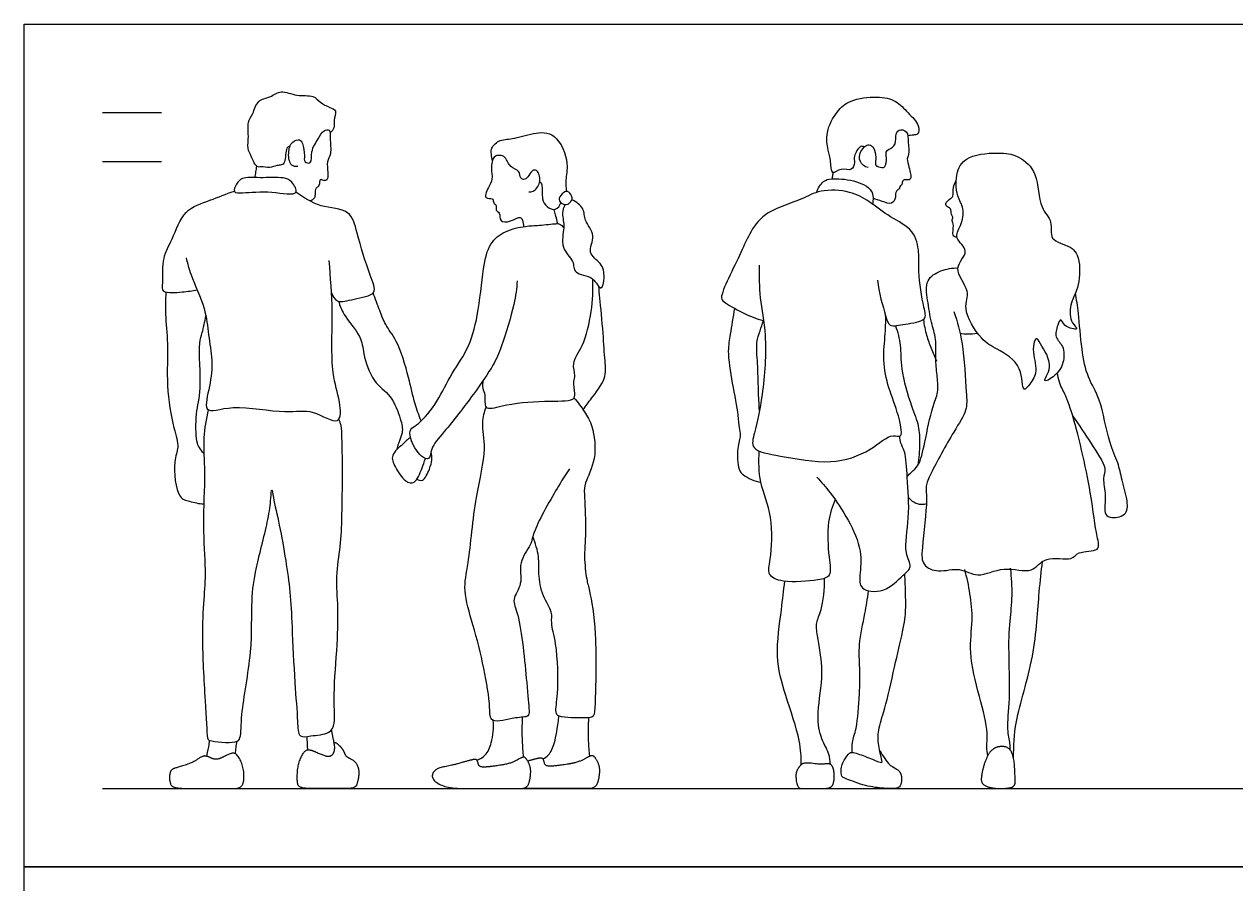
# Model space of a CAD drawing. Header units: millimetres. Extents: x 42.4 to 67, y 0.8 to 10.7.
# Drawn here: x 42.388 to 45.527, y 8.106 to 10.335 of the extents above; entities that cross this region are included whole.
import ezdxf

# ---------------------------------------------------------------- set-up
doc = ezdxf.new("R2010")
doc.units = ezdxf.units.MM
for name, color, linetype, true_color in [('AG-DIAGRAM', 7, 'Continuous', 0xfecc66), ('AG-GUIDE', 7, 'Continuous', 0xcccccc), ('AG-PEOPLE', 7, 'Continuous', 0x66ccff), ('X-VPRT', 6, 'Continuous', 0xff00ff)]:
    doc.layers.add(name, color=color, linetype=linetype, true_color=true_color)

msp = doc.modelspace()

# ---------------------------------------------------------------- linework, layer by layer
at = {"layer": 'AG-DIAGRAM'}
msp.add_lwpolyline([(42.5907, 8.3533), (48.6867, 8.3533)], dxfattribs=at)
at = {"layer": 'AG-GUIDE'}
for p, q in [((42.5907, 10.1059), (42.7431, 10.1059)), ((42.5907, 9.9789), (42.7431, 9.9789))]:
    msp.add_line(p, q, dxfattribs=at)
at = {"layer": 'AG-PEOPLE'}
for points, degree, knots in [([(43.0763, 10.0186), (43.0733, 10.0172), (43.0636, 10.0162), (43.066, 9.9756), (43.054, 9.9687), (43.0419, 9.9689), (43.0234, 9.961), (43.0024, 9.9665), (42.9888, 9.9612), (42.9766, 9.9922), (42.9647, 10.0123), (42.9702, 10.0446), (42.9648, 10.081), (42.9814, 10.1013), (42.9906, 10.1399), (43.0258, 10.1436), (43.0532, 10.1665), (43.0932, 10.1456), (43.1375, 10.1529), (43.154, 10.1303), (43.1782, 10.1191), (43.1995, 10.1115), (43.188, 10.085), (43.1933, 10.0655), (43.1842, 10.0566), (43.1799, 10.0534)], 3, [0, 0, 0, 0, 0.18112, 0.525303, 0.718993, 0.912627, 1.167433, 1.43158, 1.620853, 1.928177, 2.211567, 2.533287, 2.872392, 3.162245, 3.501554, 3.82341, 4.146176, 4.51555, 4.885078, 5.169913, 5.469034, 5.709738, 5.990097, 6.242945, 6.472731, 6.472731, 6.472731, 6.472731]), ([(44.5647, 10.0166), (44.5616, 10.0174), (44.5533, 10.0219), (44.535, 9.9912), (44.5409, 9.9772), (44.5333, 9.9512), (44.5044, 9.9651), (44.4777, 9.9389), (44.4782, 9.9836), (44.4698, 10.0074), (44.4631, 10.056), (44.4926, 10.11), (44.5277, 10.14), (44.597, 10.1488), (44.6478, 10.1391), (44.6765, 10.1047), (44.7088, 10.0755), (44.7055, 10.0471), (44.6912, 10.048), (44.6822, 10.0457), (44.6774, 10.0453)], 3, [0, 0, 0, 0, 0.182406, 0.503271, 0.741676, 0.997504, 1.298246, 1.580374, 1.901967, 2.218251, 2.616102, 3.0678, 3.461898, 3.944139, 4.358194, 4.746955, 5.131423, 5.400576, 5.597344, 5.820545, 5.820545, 5.820545, 5.820545]), ([(43.0965, 9.9657), (43.091, 9.9656), (43.0763, 9.9656), (43.0701, 10.001), (43.0788, 10.0312), (43.1026, 10.0373), (43.1097, 10.0251), (43.1155, 9.9942), (43.111, 9.9767), (43.1349, 9.971), (43.1287, 10.0072), (43.1493, 10.0359), (43.1614, 10.0603), (43.1815, 10.063), (43.1789, 10.0375), (43.1847, 9.9986), (43.1705, 9.9788), (43.1751, 9.9517), (43.1749, 9.928), (43.1601, 9.9294), (43.1525, 9.9349), (43.1537, 9.914), (43.142, 9.9109), (43.1407, 9.8949), (43.1418, 9.8837), (43.1322, 9.8775), (43.1275, 9.8763)], 3, [0, 0, 0, 0, 0.232202, 0.55391, 0.871148, 1.119003, 1.314479, 1.638383, 1.865158, 2.07342, 2.37673, 2.726443, 3.020978, 3.223618, 3.483917, 3.845814, 4.118095, 4.419337, 4.672442, 4.865057, 5.000307, 5.224745, 5.408813, 5.625565, 5.81399, 6.032416, 6.032416, 6.032416, 6.032416]), ([(43.6006, 9.9804), (43.5993, 9.986), (43.5986, 9.9977), (43.5956, 10.0113), (43.6171, 10.0367), (43.6537, 10.0356), (43.7064, 10.0541), (43.7683, 10.0563), (43.801, 9.9732), (43.7886, 9.932), (43.7919, 9.9108), (43.7931, 9.9011)], 3, [0, 0, 0, 0, 0.237655, 0.444548, 0.74751, 1.08903, 1.51933, 1.939802, 2.44522, 2.820538, 3.131766, 3.131766, 3.131766, 3.131766]), ([(44.5744, 9.9631), (44.5698, 9.964), (44.5599, 9.9671), (44.5453, 9.9923), (44.5664, 10.022), (44.5812, 10.0233), (44.5932, 10.0082), (44.5955, 9.9847), (44.5903, 9.9669), (44.6102, 9.9623), (44.62, 9.9637), (44.6231, 9.988), (44.6181, 10.0099), (44.6472, 10.0156), (44.6446, 10.044), (44.6515, 10.0643), (44.6793, 10.0578), (44.6768, 10.0288), (44.6821, 9.9968), (44.6734, 9.9857), (44.6808, 9.9641), (44.6843, 9.9472), (44.6862, 9.936), (44.6815, 9.9295), (44.6665, 9.9336), (44.6623, 9.9247), (44.6629, 9.9167), (44.6547, 9.9139), (44.6572, 9.9074), (44.6441, 9.9024), (44.647, 9.8861), (44.6365, 9.8647), (44.61, 9.8763), (44.5949, 9.8803), (44.5873, 9.8838)], 3, [0, 0, 0, 0, 0.221086, 0.513884, 0.847105, 1.049318, 1.291525, 1.580055, 1.807942, 2.045917, 2.213189, 2.491168, 2.749982, 3.022805, 3.319796, 3.567245, 3.825639, 4.129741, 4.461088, 4.666581, 4.937102, 5.188935, 5.379102, 5.523947, 5.738394, 5.903593, 6.063008, 6.213949, 6.340799, 6.531602, 6.762121, 7.01515, 7.304205, 7.599179, 7.599179, 7.599179, 7.599179]), ([(43.6949, 9.8998), (43.6988, 9.8998), (43.7079, 9.8998), (43.728, 9.9232), (43.7205, 9.9543), (43.7052, 9.9591), (43.6952, 9.9418), (43.6857, 9.9305), (43.6714, 9.9341), (43.6727, 9.9574), (43.645, 9.9612), (43.6363, 9.9911), (43.62, 9.9953), (43.6017, 9.9932), (43.5961, 9.9601), (43.6029, 9.9333), (43.5904, 9.9114), (43.5829, 9.8958), (43.5811, 9.882), (43.6015, 9.8833), (43.6029, 9.8788), (43.604, 9.8681), (43.6127, 9.8683), (43.6072, 9.8499), (43.6222, 9.8475), (43.6176, 9.8197), (43.6486, 9.822), (43.6736, 9.8385), (43.6788, 9.8258), (43.6816, 9.8153), (43.6809, 9.8097)], 3, [0, 0, 0, 0, 0.197705, 0.4987, 0.805845, 0.996015, 1.240547, 1.456372, 1.640045, 1.884178, 2.159936, 2.462002, 2.683898, 2.904589, 3.216764, 3.521241, 3.800412, 4.043764, 4.221345, 4.452365, 4.567659, 4.742918, 4.876701, 5.091329, 5.277834, 5.532929, 5.816797, 6.113959, 6.287605, 6.522421, 6.522421, 6.522421, 6.522421]), ([(44.9655, 9.9894), (44.9513, 9.9969), (44.92, 10.003), (44.8327, 9.9976), (44.7997, 9.9539), (44.8022, 9.8882), (44.8253, 9.8583), (44.8164, 9.8119), (44.7939, 9.7795), (44.8438, 9.7463), (44.7875, 9.7019), (44.8441, 9.6422), (44.8155, 9.5979), (44.866, 9.5147), (44.9073, 9.4934), (44.9777, 9.4537), (44.9717, 9.3745), (44.996, 9.4044), (45.0161, 9.4357), (44.9971, 9.4867), (45.0091, 9.5284), (45.0222, 9.5023), (45.0587, 9.4496), (45.0205, 9.4013), (45.0601, 9.4212), (45.0831, 9.4548), (45.0832, 9.5013), (45.0562, 9.5218), (45.0641, 9.5525), (45.0747, 9.5755), (45.0804, 9.549), (45.1254, 9.5399), (45.0973, 9.5613), (45.0958, 9.61), (45.1212, 9.6493), (45.1256, 9.7202), (45.1046, 9.7618), (45.0398, 9.7715), (45.0558, 9.8259), (45.015, 9.8577), (45.0178, 9.949), (44.9814, 9.981), (44.9655, 9.9894)], 3, [0, 0, 0, 0, 0.406873, 0.938801, 1.351277, 1.808932, 2.162772, 2.553084, 2.890195, 3.262187, 3.670071, 4.138851, 4.532214, 5.076731, 5.493756, 6.007132, 6.437998, 6.699365, 7.059639, 7.496768, 7.814081, 8.057832, 8.530502, 8.886159, 9.172922, 9.563197, 9.943595, 10.261293, 10.586081, 10.820279, 11.071255, 11.394423, 11.64466, 12.044566, 12.45108, 12.934358, 13.319975, 13.740844, 14.117745, 14.515087, 15.058139, 15.515345, 15.515345, 15.515345, 15.515345]), ([(42.9848, 9.937), (42.9861, 9.9419), (42.9883, 9.9518), (42.9895, 9.9614), (42.99, 9.9662)], 3, [0, 0, 0, 0, 0.2231238, 0.441268, 0.441268, 0.441268, 0.441268]), ([(43.0917, 9.899), (43.0863, 9.8904), (43.0234, 9.9039), (42.9595, 9.8972), (42.9262, 9.8967), (42.9377, 9.9222), (42.9524, 9.9393), (42.9991, 9.9353), (43.059, 9.9389), (43.0805, 9.9292), (43.0952, 9.9048), (43.0917, 9.899)], 3, [0, 0, 0, 0, 0.452045, 0.949703, 1.217903, 1.47296, 1.735436, 2.121734, 2.565746, 2.849708, 3.154092, 3.154092, 3.154092, 3.154092]), ([(43.7232, 9.9271), (43.7253, 9.9244), (43.7316, 9.9194), (43.7276, 9.8799), (43.74, 9.8615), (43.7654, 9.8488), (43.7756, 9.865), (43.7783, 9.8719)], 3, [0, 0, 0, 0, 0.182697, 0.529598, 0.80295, 1.075231, 1.345468, 1.345468, 1.345468, 1.345468]), ([(44.4414, 9.8987), (44.444, 9.9093), (44.4579, 9.9296), (44.4805, 9.9352), (44.5371, 9.9324), (44.59, 9.9074), (44.5877, 9.8792), (44.5858, 9.8682)], 3, [0, 0, 0, 0, 0.336892, 0.611689, 1.054337, 1.482384, 1.823078, 1.823078, 1.823078, 1.823078]), ([(44.4811, 9.9336), (44.482, 9.9369), (44.4834, 9.9438), (44.4838, 9.9479), (44.4839, 9.95)], 3, [0, 0, 0, 0, 0.1901668, 0.3361677, 0.3361677, 0.3361677, 0.3361677]), ([(44.8047, 9.7817), (44.8011, 9.7829), (44.7901, 9.7855), (44.7984, 9.8133), (44.7901, 9.824), (44.7959, 9.835), (44.7878, 9.841), (44.7911, 9.8589), (44.7754, 9.8606), (44.7751, 9.8734), (44.7877, 9.8827), (44.7959, 9.8881), (44.7934, 9.9124), (44.7994, 9.923), (44.8024, 9.9284)], 3, [0, 0, 0, 0, 0.199028, 0.490269, 0.699919, 0.882425, 1.051693, 1.276987, 1.477721, 1.658425, 1.885412, 2.06116, 2.336719, 2.590195, 2.590195, 2.590195, 2.590195]), ([(42.8358, 9.6455), (42.823, 9.6425), (42.8002, 9.6399), (42.742, 9.6347), (42.7485, 9.6671), (42.7439, 9.7315), (42.7733, 9.7759), (42.7986, 9.8563), (42.87, 9.877), (42.9105, 9.8951), (42.932, 9.9017)], 3, [0, 0, 0, 0, 0.360584, 0.753049, 1.027469, 1.482476, 1.906664, 2.410981, 2.887281, 3.357834, 3.357834, 3.357834, 3.357834]), ([(43.1838, 9.6381), (43.1871, 9.63), (43.1981, 9.6088), (43.241, 9.6239), (43.307, 9.6318), (43.2801, 9.6886), (43.25, 9.7904), (43.2348, 9.8566), (43.1521, 9.8577), (43.1119, 9.885), (43.0917, 9.899)], 3, [0, 0, 0, 0, 0.293504, 0.668081, 1.085333, 1.473162, 2.083563, 2.522906, 3.004065, 3.496534, 3.496534, 3.496534, 3.496534]), ([(43.7744, 9.8767), (43.7722, 9.8812), (43.7761, 9.8915), (43.7954, 9.9068), (43.8072, 9.8896), (43.8084, 9.8783), (43.793, 9.8613), (43.777, 9.8713), (43.7744, 9.8767)], 3, [0, 0, 0, 0, 0.217391, 0.473561, 0.701482, 0.89236, 1.138048, 1.395591, 1.395591, 1.395591, 1.395591]), ([(44.5991, 9.6711), (44.6004, 9.6398), (44.6198, 9.5826), (44.6277, 9.5478), (44.6705, 9.5583), (44.7291, 9.5644), (44.717, 9.6038), (44.7023, 9.6944), (44.7083, 9.7413), (44.6943, 9.8037), (44.6308, 9.833), (44.5774, 9.8763), (44.5284, 9.9031), (44.4488, 9.9074), (44.4018, 9.878), (44.311, 9.8523), (44.2686, 9.7992), (44.2455, 9.7421), (44.2136, 9.6803), (44.1901, 9.6251), (44.2013, 9.614), (44.251, 9.5835), (44.2847, 9.5713), (44.3034, 9.5658)], 3, [0, 0, 0, 0, 0.569514, 0.876301, 1.242827, 1.659516, 1.983117, 2.547879, 2.965031, 3.403479, 3.88429, 4.370455, 4.810242, 5.313525, 5.75527, 6.314963, 6.789204, 7.245509, 7.752864, 8.182571, 8.384413, 8.821676, 9.27066, 9.27066, 9.27066, 9.27066]), ([(43.7887, 9.867), (43.7852, 9.86), (43.7808, 9.8446), (43.7849, 9.8254), (43.7873, 9.8063), (43.7754, 9.7529), (43.8141, 9.7234), (43.8093, 9.6847), (43.8638, 9.6844), (43.8831, 9.6361), (43.8931, 9.6815), (43.8851, 9.7162), (43.8433, 9.7409), (43.8721, 9.7879), (43.8369, 9.8245), (43.8406, 9.8576), (43.8178, 9.8743), (43.8066, 9.8792)], 3, [0, 0, 0, 0, 0.277498, 0.523235, 0.77627, 1.180593, 1.56019, 1.866348, 2.255453, 2.581332, 2.883577, 3.236814, 3.592643, 3.966728, 4.347755, 4.663389, 5.010586, 5.010586, 5.010586, 5.010586]), ([(43.7599, 9.8545), (43.7611, 9.8498), (43.7636, 9.8404), (43.7676, 9.8252), (43.7696, 9.8177)], 3, [0, 0, 0, 0, 0.218846, 0.4963194, 0.4963194, 0.4963194, 0.4963194]), ([(43.6652, 9.6694), (43.6632, 9.6488), (43.6592, 9.6093), (43.6248, 9.4989), (43.6038, 9.4496), (43.5518, 9.3742), (43.4793, 9.28), (43.4402, 9.2387), (43.4403, 9.2033), (43.4117, 9.2134), (43.3856, 9.2587), (43.3869, 9.2866), (43.4071, 9.2947), (43.4574, 9.3493), (43.4883, 9.421), (43.5389, 9.4902), (43.565, 9.5792), (43.5756, 9.6986), (43.5908, 9.7666), (43.6325, 9.8001), (43.6867, 9.812), (43.7202, 9.8126), (43.7645, 9.8177), (43.7746, 9.818), (43.7831, 9.8108), (43.7855, 9.8066)], 3, [0, 0, 0, 0, 0.451845, 1.057022, 1.482889, 2.026376, 2.661562, 3.091035, 3.375579, 3.63143, 4.050424, 4.327854, 4.572567, 5.054635, 5.572832, 6.094081, 6.648331, 7.27917, 7.747619, 8.150191, 8.56777, 8.915026, 9.287671, 9.4686, 9.687494, 9.687494, 9.687494, 9.687494]), ([(42.807, 9.729), (42.8108, 9.7141), (42.8173, 9.6842), (42.8591, 9.5976), (42.8636, 9.5306), (42.8771, 9.4624), (42.8701, 9.4006), (42.8473, 9.3165), (42.9227, 9.3529), (43.0681, 9.3221), (43.132, 9.341), (43.2105, 9.2852), (43.2065, 9.3642), (43.1802, 9.4308), (43.1891, 9.5924), (43.1812, 9.6776), (43.1778, 9.7224)], 3, [0, 0, 0, 0, 0.389111, 0.941915, 1.419456, 1.886494, 2.357131, 2.798906, 3.317813, 3.91592, 4.387518, 4.85299, 5.249601, 5.756534, 6.473007, 7.137737, 7.137737, 7.137737, 7.137737]), ([(44.2923, 9.7101), (44.2918, 9.6818), (44.2915, 9.6229), (44.3138, 9.5275), (44.3033, 9.3767), (44.2819, 9.2812), (44.267, 9.2283), (44.3545, 9.2147), (44.4772, 9.19), (44.5783, 9.224), (44.6334, 9.2765), (44.6681, 9.2572), (44.65, 9.337), (44.6233, 9.3982), (44.6115, 9.473), (44.6198, 9.5319), (44.62, 9.5664), (44.6198, 9.5792)], 3, [0, 0, 0, 0, 0.540479, 1.122541, 1.848187, 2.438368, 2.801536, 3.298962, 3.971317, 4.578361, 5.065207, 5.323315, 5.781883, 6.29483, 6.795605, 7.278195, 7.564932, 7.564932, 7.564932, 7.564932]), ([(44.6757, 9.1623), (44.6794, 9.1661), (44.6866, 9.1745), (44.7086, 9.1912), (44.7217, 9.2524), (44.7394, 9.3403), (44.7572, 9.379), (44.7535, 9.4214), (44.7486, 9.4635), (44.7522, 9.5189), (44.7368, 9.5618), (44.7288, 9.6181), (44.7207, 9.6727), (44.7632, 9.6977), (44.7924, 9.7034), (44.8073, 9.7026)], 3, [0, 0, 0, 0, 0.233344, 0.523862, 0.986295, 1.548695, 1.928943, 2.297845, 2.684958, 3.116476, 3.512369, 3.959609, 4.373729, 4.754976, 5.148145, 5.148145, 5.148145, 5.148145]), ([(43.5771, 9.4115), (43.5756, 9.4048), (43.5738, 9.3897), (43.5839, 9.3743), (43.5769, 9.3309), (43.6331, 9.3496), (43.7298, 9.36), (43.8121, 9.3557), (43.8154, 9.3774), (43.8097, 9.4094), (43.8173, 9.4237), (43.8046, 9.4588), (43.8391, 9.5016), (43.8594, 9.591), (43.8622, 9.6457), (43.8608, 9.6736)], 3, [0, 0, 0, 0, 0.26022, 0.510407, 0.826816, 1.195172, 1.798015, 2.287156, 2.510568, 2.832174, 3.058504, 3.377448, 3.789105, 4.33526, 4.860379, 4.860379, 4.860379, 4.860379]), ([(42.7544, 9.6397), (42.7535, 9.6207), (42.7518, 9.5815), (42.7618, 9.5033), (42.7544, 9.3994), (42.7726, 9.2914), (42.791, 9.2369), (42.7711, 9.2022), (42.7827, 9.104), (42.8162, 9.0987), (42.8403, 9.0912), (42.8527, 9.0909)], 3, [0, 0, 0, 0, 0.43301, 0.935987, 1.529448, 2.133304, 2.54443, 2.905165, 3.44451, 3.749558, 4.098651, 4.098651, 4.098651, 4.098651]), ([(43.8358, 9.3351), (43.8434, 9.3449), (43.8568, 9.3649), (43.8977, 9.415), (43.8918, 9.4637), (43.8883, 9.5318), (43.8793, 9.6242), (43.8774, 9.645), (43.8765, 9.6552)], 3, [0, 0, 0, 0, 0.349883, 0.795096, 1.183425, 1.668001, 2.215813, 2.533954, 2.533954, 2.533954, 2.533954]), ([(43.2021, 9.6164), (43.206, 9.6048), (43.2122, 9.5812), (43.2631, 9.5256), (43.2651, 9.4807), (43.2892, 9.4053), (43.3402, 9.3746), (43.363, 9.3121), (43.3715, 9.2753), (43.3555, 9.2469), (43.3531, 9.2324), (43.353, 9.232)], 3, [0, 0, 0, 0, 0.347421, 0.826734, 1.217593, 1.709263, 2.148566, 2.603016, 2.95096, 3.33004, 3.341887, 3.341887, 3.341887, 3.341887]), ([(43.4159, 9.3061), (43.4105, 9.3204), (43.3964, 9.3586), (43.3851, 9.4178), (43.3564, 9.5139), (43.3225, 9.5538), (43.3092, 9.5926), (43.297, 9.6228), (43.2916, 9.6382)], 3, [5.23399, 5.23399, 5.23399, 5.23399, 5.551281, 6.033915, 6.603007, 7.013424, 7.372961, 7.773987, 7.773987, 7.773987, 7.773987]), ([(45.1048, 9.3186), (45.1216, 9.2957), (45.1485, 9.2512), (45.1952, 9.1853), (45.1804, 9.1569), (45.1929, 9.1132), (45.1841, 9.0689), (45.2001, 9.0523), (45.2463, 9.0589), (45.2478, 9.1001), (45.2317, 9.1528), (45.223, 9.1995), (45.1958, 9.252), (45.1789, 9.3632), (45.1416, 9.418), (45.127, 9.492), (45.1203, 9.585), (45.1145, 9.6202), (45.1118, 9.6378)], 3, [0, 0, 0, 0, 0.541043, 1.043686, 1.347885, 1.739347, 2.125093, 2.375044, 2.734657, 3.077915, 3.518121, 3.917462, 4.36874, 4.985964, 5.462625, 5.968411, 6.533845, 6.962657, 6.962657, 6.962657, 6.962657]), ([(42.8531, 9.222), (42.8485, 9.2264), (42.8406, 9.2377), (42.8323, 9.2544), (42.8313, 9.33), (42.8489, 9.3856), (42.8376, 9.5087), (42.8496, 9.5331), (42.8553, 9.5639), (42.8583, 9.5782)], 3, [0, 0, 0, 0, 0.249732, 0.495693, 0.972344, 1.446048, 2.063348, 2.369749, 2.749235, 2.749235, 2.749235, 2.749235]), ([(44.2284, 9.5979), (44.224, 9.5758), (44.2176, 9.5302), (44.2087, 9.4865), (44.2215, 9.4045), (44.2386, 9.3238), (44.2383, 9.2896), (44.2463, 9.2675), (44.233, 9.2361), (44.2371, 9.1797), (44.2503, 9.1654), (44.2803, 9.1487), (44.2964, 9.1472)], 3, [0, 0, 0, 0, 0.483016, 0.874855, 1.409494, 1.948757, 2.28352, 2.549295, 2.892017, 3.321522, 3.580299, 3.988571, 3.988571, 3.988571, 3.988571]), ([(44.7967, 9.5897), (44.8055, 9.5624), (44.8215, 9.5105), (44.8283, 9.3823), (44.8323, 9.3326), (44.7945, 9.2781), (44.7376, 9.1732), (44.7223, 9.1369), (44.7291, 9.1012), (44.7141, 8.9792), (44.712, 8.9313), (44.7584, 8.911), (44.8118, 8.9297), (44.859, 8.8952), (44.9252, 8.9336), (45.0011, 8.9062), (45.0303, 8.9602), (45.1045, 8.9407), (45.1162, 8.9703), (45.1792, 8.9656), (45.1639, 9.0143), (45.1538, 9.1216), (45.107, 9.3257), (45.0803, 9.3838), (45.0693, 9.4061), (45.0659, 9.423), (45.0651, 9.4313)], 3, [0, 0, 0, 0, 0.544065, 1.201494, 1.603971, 2.076716, 2.723049, 3.076453, 3.423175, 4.076983, 4.467992, 4.841596, 5.271286, 5.685894, 6.176716, 6.666468, 7.074954, 7.540574, 7.838372, 8.240798, 8.574049, 9.20417, 10.0638, 10.522055, 10.801176, 11.093921, 11.093921, 11.093921, 11.093921]), ([(44.2927, 9.3331), (44.2918, 9.3508), (44.2897, 9.3863), (44.2888, 9.4539), (44.2831, 9.5087), (44.2946, 9.5392), (44.3002, 9.5572), (44.3034, 9.5658)], 3, [0, 0, 0, 0, 0.428154, 0.914328, 1.347819, 1.676194, 1.984222, 1.984222, 1.984222, 1.984222]), ([(44.6453, 9.5531), (44.6507, 9.5365), (44.6608, 9.501), (44.6567, 9.4411), (44.6856, 9.3454), (44.7067, 9.2948), (44.7086, 9.2462), (44.7064, 9.2097), (44.7034, 9.1916)], 3, [0, 0, 0, 0, 0.424322, 0.882264, 1.466664, 1.903545, 2.304062, 2.739231, 2.739231, 2.739231, 2.739231]), ([(44.7177, 9.5691), (44.7193, 9.5553), (44.7247, 9.5278), (44.7377, 9.4952), (44.7465, 9.4722), (44.7512, 9.4609)], 3, [0, 0, 0, 0, 0.378876, 0.727426, 1.082485, 1.082485, 1.082485, 1.082485]), ([(44.8126, 9.5339), (44.819, 9.5326), (44.8321, 9.5309), (44.8493, 9.5321), (44.8578, 9.5336)], 3, [0, 0, 0, 0, 0.2604014, 0.5578316, 0.5578316, 0.5578316, 0.5578316]), ([(43.8119, 9.3657), (43.8221, 9.3547), (43.8404, 9.3293), (43.8626, 9.2923), (43.873, 9.2083), (43.8393, 9.146), (43.8381, 9.116), (43.845, 9.0262), (43.8371, 8.9593), (43.844, 8.8956), (43.854, 8.8633), (43.8729, 8.7543), (43.8669, 8.5806), (43.8653, 8.536), (43.8424, 8.5372), (43.7729, 8.5356), (43.7626, 8.5523), (43.773, 8.6021), (43.7691, 8.7284), (43.7511, 8.7807), (43.7581, 8.8123), (43.7278, 8.8529), (43.7196, 8.9102), (43.723, 8.9539), (43.7124, 8.9893), (43.7054, 9.0057)], 3, [0, 0, 0, 0, 0.384668, 0.76085, 1.281719, 1.750275, 2.063247, 2.596637, 3.088225, 3.517786, 3.835363, 4.426773, 5.157884, 5.479945, 5.782549, 6.245771, 6.452856, 6.839317, 7.451274, 7.865595, 8.158543, 8.533962, 8.965459, 9.347725, 9.76674, 9.76674, 9.76674, 9.76674]), ([(42.8646, 9.3349), (42.8588, 9.3111), (42.8489, 9.2608), (42.858, 9.1705), (42.8481, 9.0371), (42.8588, 8.9212), (42.8525, 8.8422), (42.8466, 8.741), (42.8559, 8.5912), (42.8611, 8.4854), (42.866, 8.4754), (42.9366, 8.4694), (42.9502, 8.4855), (42.9482, 8.5531), (42.9804, 8.7069), (42.9747, 8.8396), (42.9867, 8.9231), (43.0209, 9.0497), (43.0262, 9.0986), (43.0288, 9.1378), (43.0335, 9.1005), (43.05, 9.0347), (43.0654, 8.9448), (43.0775, 8.8613), (43.0815, 8.7714), (43.0877, 8.6296), (43.0963, 8.5346), (43.0969, 8.4828), (43.1309, 8.4913), (43.1804, 8.4932), (43.1946, 8.525), (43.1876, 8.5873), (43.1983, 8.7115), (43.2025, 8.8198), (43.1938, 8.9023), (43.2085, 8.9831), (43.2111, 9.061), (43.2132, 9.1958), (43.2107, 9.2573), (43.2102, 9.294), (43.2053, 9.3054), (43.2029, 9.3107)], 3, [0, 0, 0, 0, 0.490887, 1.034725, 1.702599, 2.321078, 2.822532, 3.393471, 4.125174, 4.688088, 4.85591, 5.320128, 5.555523, 6.000326, 6.732561, 7.391448, 7.926494, 8.574452, 9.00114, 9.270604, 9.52798, 10.017644, 10.570216, 11.091424, 11.636811, 12.324567, 12.900193, 13.253663, 13.5499, 13.946134, 14.246973, 14.69232, 15.338589, 15.942196, 16.460061, 16.966477, 17.483429, 18.148539, 18.605932, 18.937024, 19.176128, 19.176128, 19.176128, 19.176128]), ([(43.8002, 9.1817), (43.7905, 9.1672), (43.7732, 9.141), (43.705, 9.0216), (43.7034, 8.9854), (43.6654, 8.9392), (43.6818, 8.8843), (43.6485, 8.8428), (43.6739, 8.8018), (43.689, 8.6305), (43.6965, 8.5594), (43.6954, 8.5372), (43.6597, 8.5395), (43.5927, 8.518), (43.5957, 8.5694), (43.5796, 8.6676), (43.5522, 8.7751), (43.5227, 8.8672), (43.5412, 8.9401), (43.5544, 9.1096), (43.588, 9.2283), (43.5707, 9.3011), (43.5803, 9.3293), (43.5847, 9.3422)], 3, [0, 0, 0, 0, 0.415208, 1.071901, 1.42768, 1.841136, 2.260181, 2.637551, 3.012451, 3.771373, 4.262567, 4.476511, 4.804084, 5.242362, 5.576516, 6.155653, 6.774349, 7.319698, 7.811486, 8.558918, 9.205257, 9.679853, 10.046371, 10.046371, 10.046371, 10.046371]), ([(43.3881, 9.2642), (43.3811, 9.2581), (43.3692, 9.2453), (43.3347, 9.2186), (43.3484, 9.1855), (43.3725, 9.1485), (43.4018, 9.1403), (43.4181, 9.1842), (43.4246, 9.1999), (43.4271, 9.2089)], 3, [0, 0, 0, 0, 0.302448, 0.654748, 0.975302, 1.358228, 1.624816, 1.988297, 2.293021, 2.293021, 2.293021, 2.293021]), ([(44.4411, 9.1608), (44.4535, 9.1476), (44.4778, 9.1199), (44.5241, 9.0514), (44.5601, 8.9704), (44.5527, 8.9088), (44.5509, 8.8664), (44.6191, 8.8581), (44.6626, 8.9055), (44.6911, 8.9276), (44.6646, 8.9662), (44.6839, 9.0597), (44.6755, 9.1555), (44.6724, 9.2252), (44.6584, 9.2473), (44.6566, 9.2606), (44.6559, 9.2667)], 3, [0, 0, 0, 0, 0.432778, 0.966333, 1.488993, 1.947371, 2.285915, 2.715869, 3.188564, 3.50431, 3.857959, 4.394195, 4.987025, 5.467661, 5.755648, 6.008473, 6.008473, 6.008473, 6.008473]), ([(43.4051, 9.1552), (43.4096, 9.1533), (43.4226, 9.1463), (43.4384, 9.1829), (43.4452, 9.204), (43.4436, 9.2196), (43.4418, 9.2265)], 3, [0, 0, 0, 0, 0.219051, 0.552496, 0.835634, 1.101766, 1.101766, 1.101766, 1.101766]), ([(44.489, 9.1023), (44.4812, 9.0837), (44.4674, 9.0454), (44.4708, 8.9564), (44.4815, 8.9019), (44.4414, 8.8927), (44.3562, 8.8845), (44.311, 8.9061), (44.3233, 8.9512), (44.3298, 9.0598), (44.2904, 9.1446), (44.2909, 9.2011), (44.292, 9.228)], 3, [0, 0, 0, 0, 0.456969, 1.016843, 1.416335, 1.748995, 2.302859, 2.674517, 3.039568, 3.649494, 4.219919, 4.747741, 4.747741, 4.747741, 4.747741]), ([(44.7254, 9.091), (44.7178, 9.0893), (44.7012, 9.0883), (44.6849, 9.1002), (44.679, 9.1074)], 3, [0, 0, 0, 0, 0.2831007, 0.5945297, 0.5945297, 0.5945297, 0.5945297]), ([(44.8843, 8.4381), (44.883, 8.4459), (44.88, 8.4629), (44.8872, 8.4999), (44.862, 8.5946), (44.8332, 8.7037), (44.847, 8.7879), (44.8395, 8.8577), (44.8306, 8.9002), (44.8247, 8.9209)], 3, [0, 0, 0, 0, 0.3076, 0.681198, 1.300813, 1.978793, 2.555214, 3.077884, 3.582939, 3.582939, 3.582939, 3.582939]), ([(44.9424, 8.4534), (44.9424, 8.4589), (44.9429, 8.4708), (44.9326, 8.5113), (44.9446, 8.5883), (44.9359, 8.741), (44.9457, 8.8185), (44.9482, 8.8544), (44.9466, 8.9015), (44.9436, 8.9246)], 3, [0, 0, 0, 0, 0.256513, 0.641519, 1.204105, 1.994647, 2.543415, 2.917174, 3.443573, 3.443573, 3.443573, 3.443573]), ([(44.951, 8.4324), (44.9519, 8.464), (44.9527, 8.5297), (45.0085, 8.6941), (45.0161, 8.8606), (45.0234, 8.9152), (45.0261, 8.9416)], 3, [0, 0, 0, 0, 0.571158, 1.34667, 2.104137, 2.62802, 2.62802, 2.62802, 2.62802]), ([(44.4011, 8.415), (44.4007, 8.4359), (44.4001, 8.4785), (44.3588, 8.5976), (44.3317, 8.6933), (44.3505, 8.8169), (44.3553, 8.8658), (44.3586, 8.8905)], 3, [0, 0, 0, 0, 0.465039, 1.113353, 1.713398, 2.355638, 2.862456, 2.862456, 2.862456, 2.862456]), ([(44.4771, 8.4157), (44.4762, 8.4252), (44.4745, 8.4453), (44.4475, 8.4894), (44.4409, 8.5539), (44.4616, 8.6521), (44.4432, 8.7469), (44.4382, 8.7832), (44.456, 8.8175), (44.462, 8.8709), (44.4613, 8.8981)], 3, [0, 0, 0, 0, 0.314145, 0.724148, 1.191547, 1.787435, 2.361372, 2.700518, 3.052908, 3.582622, 3.582622, 3.582622, 3.582622]), ([(44.6045, 8.4511), (44.6087, 8.4443), (44.6184, 8.4313), (44.6287, 8.412), (44.6616, 8.4002), (44.6615, 8.3725), (44.6581, 8.3559), (44.6444, 8.3529), (44.6386, 8.3533), (44.6238, 8.3533), (44.6084, 8.3543), (44.5763, 8.3585), (44.5592, 8.3629), (44.5226, 8.3764), (44.5118, 8.3807), (44.5052, 8.3847), (44.5039, 8.3907), (44.505, 8.411), (44.5085, 8.4209), (44.5215, 8.4404), (44.526, 8.4458), (44.531, 8.4479), (44.5388, 8.4463), (44.5646, 8.4376), (44.5776, 8.4326), (44.6035, 8.4212), (44.6101, 8.4196), (44.6107, 8.4249), (44.6089, 8.4336), (44.6014, 8.4635), (44.5998, 8.4771), (44.6007, 8.5019), (44.604, 8.5177), (44.6162, 8.5564), (44.6238, 8.5834), (44.642, 8.666), (44.65, 8.6983), (44.6636, 8.7577), (44.6681, 8.7828), (44.6725, 8.8134), (44.6722, 8.8525), (44.6695, 8.91)], 3, [0, 0, 0, 0, 0.281116, 0.54881, 0.868847, 1.152666, 1.378001, 1.617946, 1.617946, 1.617946, 1.782673, 1.782673, 1.947399, 1.947399, 2.112126, 2.112126, 2.276853, 2.276853, 2.44158, 2.44158, 2.606306, 2.606306, 2.771033, 2.771033, 2.93576, 2.93576, 3.100486, 3.100486, 3.265213, 3.265213, 3.42994, 3.42994, 3.594667, 3.594667, 3.759393, 3.759393, 3.92412, 3.92412, 4.088847, 4.088847, 4.253573, 4.253573, 4.253573, 4.253573]), ([(44.5331, 8.447), (44.5325, 8.4556), (44.5319, 8.4746), (44.5461, 8.5103), (44.5529, 8.5965), (44.5533, 8.6671), (44.5487, 8.7283), (44.5669, 8.806), (44.5724, 8.8439), (44.5756, 8.8659)], 3, [0, 0, 0, 0, 0.292789, 0.647238, 1.180415, 1.62235, 2.070545, 2.611649, 3.051628, 3.051628, 3.051628, 3.051628]), ([(43.7314, 8.43), (43.7368, 8.4327), (43.7501, 8.4419), (43.7636, 8.4717), (43.7686, 8.5077), (43.7733, 8.5411)], 3, [0.0900683, 0.0900683, 0.0900683, 0.0900683, 0.2910146, 0.6316592, 1.0353127, 1.0353127, 1.0353127, 1.0353127]), ([(43.5605, 8.4267), (43.5685, 8.4298), (43.5852, 8.4391), (43.6004, 8.4727), (43.6054, 8.5108), (43.603, 8.5299)], 3, [0, 0, 0, 0, 0.291015, 0.631659, 1.066965, 1.066965, 1.066965, 1.066965]), ([(43.6782, 8.5381), (43.677, 8.5178), (43.677, 8.4771), (43.6795, 8.4489), (43.6811, 8.4348)], 3, [0, 0, 0, 0, 0.4471657, 0.8203774, 0.8203774, 0.8203774, 0.8203774]), ([(43.8497, 8.5368), (43.8486, 8.5168), (43.8486, 8.4779), (43.8509, 8.4504), (43.8524, 8.4373)], 3, [0.0096751, 0.0096751, 0.0096751, 0.0096751, 0.4471657, 0.7981467, 0.7981467, 0.7981467, 0.7981467]), ([(42.935, 8.4433), (42.9353, 8.4486), (42.9365, 8.461), (42.9382, 8.4702), (42.9393, 8.476)], 3, [0.1006775, 0.1006775, 0.1006775, 0.1006775, 0.2826038, 0.5221345, 0.5221345, 0.5221345, 0.5221345]), ([(43.692, 8.4249), (43.7142, 8.4312), (43.7288, 8.434), (43.7333, 8.4272), (43.7366, 8.4127), (43.7572, 8.4114), (43.8234, 8.4211), (43.8521, 8.4378), (43.863, 8.4406), (43.8785, 8.4137), (43.8777, 8.382), (43.8683, 8.3533), (43.8323, 8.3533), (43.7877, 8.3533), (43.7432, 8.3533), (43.6871, 8.3533), (43.6793, 8.3537)], 2, [0.707484, 0.707484, 0.707484, 0.828708, 0.966826, 1.104944, 1.243062, 1.38118, 1.519298, 1.657416, 1.795534, 1.933652, 2.07177, 2.209888, 2.348006, 2.348006, 2.486124, 2.511293, 2.511293, 2.511293])]:
    msp.add_open_spline(points, degree=degree, knots=knots, dxfattribs=at)
for points, degree in [([(42.8604, 8.4369), (42.8675, 8.4649), (42.8674, 8.4739), (42.8673, 8.4783)], 3), ([(43.1287, 8.3533), (43.0991, 8.3533), (43.0941, 8.3748), (43.0968, 8.4161), (43.113, 8.4521), (43.1299, 8.4546), (43.1651, 8.4379), (43.1836, 8.4365), (43.1924, 8.4503), (43.1916, 8.4712), (43.1838, 8.5053)], 2), ([(43.1221, 8.4534), (43.1217, 8.4758), (43.12, 8.4882)], 2), ([(43.1905, 8.473), (43.1975, 8.4721), (43.2146, 8.4536), (43.2203, 8.4359), (43.2424, 8.4272), (43.2565, 8.404), (43.251, 8.3639), (43.2411, 8.3533), (43.2092, 8.3533), (43.1287, 8.3533)], 2), ([(44.9152, 8.3533), (44.8958, 8.3533), (44.8663, 8.3648), (44.8691, 8.3955), (44.8784, 8.4273), (44.8925, 8.4531), (44.9132, 8.4634), (44.9406, 8.4601), (44.9527, 8.4323), (44.9552, 8.3868), (44.9562, 8.3589), (44.9346, 8.3533), (44.9152, 8.3533)], 2), ([(42.8641, 8.3533), (42.8506, 8.3533), (42.792, 8.3533), (42.7688, 8.3579), (42.7632, 8.3773), (42.7643, 8.3901), (42.768, 8.4023), (42.7856, 8.4087), (42.8231, 8.4197), (42.8487, 8.4375), (42.8607, 8.4378), (42.8772, 8.4295), (42.8926, 8.4292), (42.9195, 8.4442), (42.9379, 8.4455), (42.9552, 8.4127), (42.9582, 8.372), (42.9472, 8.3533), (42.9124, 8.3533), (42.8777, 8.3533), (42.8641, 8.3533)], 2), ([(43.6144, 8.3533), (43.5722, 8.3533), (43.4823, 8.3533), (43.4402, 8.3781), (43.4525, 8.4057), (43.4912, 8.412), (43.5438, 8.4269), (43.5585, 8.4298), (43.5628, 8.4233), (43.5659, 8.4096), (43.5854, 8.4084), (43.6481, 8.4175), (43.6753, 8.4334), (43.6856, 8.436), (43.7003, 8.4106), (43.6996, 8.3805), (43.6907, 8.3533), (43.6566, 8.3533), (43.6144, 8.3533)], 2), ([(44.4268, 8.3533), (44.41, 8.3533), (44.3913, 8.3533), (44.3853, 8.3925), (44.3976, 8.4129), (44.4096, 8.4212), (44.453, 8.4152), (44.4777, 8.4195), (44.487, 8.3992), (44.486, 8.3652), (44.4743, 8.3533), (44.4436, 8.3533), (44.4268, 8.3533)], 2)]:
    msp.add_open_spline(points, degree=degree, dxfattribs=at)
at = {"layer": 'X-VPRT'}
for points in [[(42.3875, 10.3345), (48.8899, 10.3345), (48.8899, 8.1501), (42.3875, 8.1501)], [(42.3875, 8.1501), (48.8899, 8.1501), (48.8899, 5.9657), (42.3875, 5.9657)]]:
    msp.add_lwpolyline(points, close=True, dxfattribs=at)

doc.saveas('drawing.dxf')
